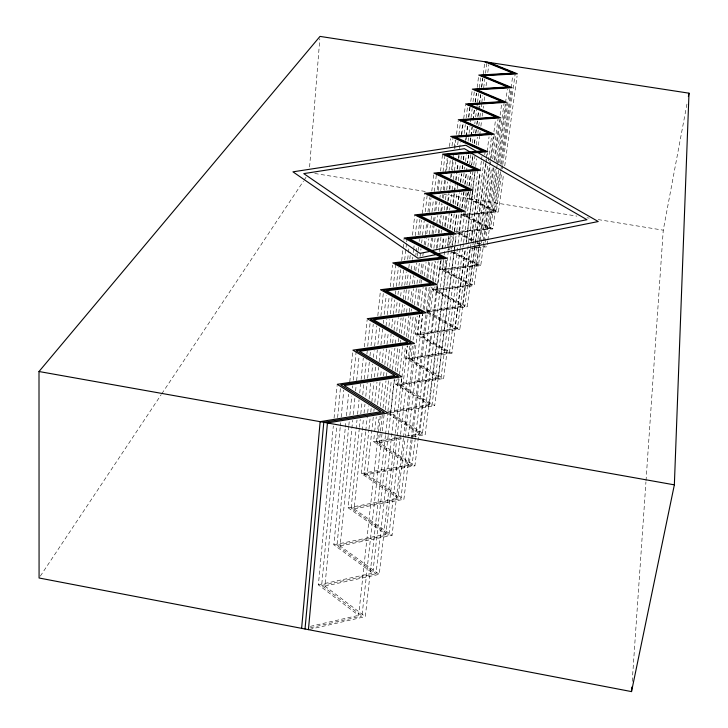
<?xml version="1.0" encoding="UTF-8"?>
<svg xmlns="http://www.w3.org/2000/svg" width="728" height="728" viewBox="0 0 728 728"><rect width="100%" height="100%" fill="white"/><g stroke="black" fill="none" stroke-linecap="round" stroke-linejoin="round"><path stroke-width="0.55" stroke-dasharray="3.64 2.73" d="M632.222 681.399L645.945 481.863M646.018 480.726L663.254 230.175L687.114 103.212M309.6 166.949L319.829 38.648M380.262 416.261L358.622 615.351L318.391 584.848L333.315 426.007M334.061 418.118L337.128 385.449M384.093 414.642L361.971 615.988L321.658 585.458L336.864 425.489M337.619 417.608L340.613 386.067M385.431 435.526L365.329 616.625L324.916 586.076L340.204 427.236M340.313 426.108L340.64 422.722M341.177 417.099L343.78 390.053M388.206 435.38L372.791 573.136L333.834 544.799L345.245 428.219M345.354 427.09L345.909 421.43M346.455 415.77L348.566 394.267M349.786 381.818L352.661 352.388M398.343 376.13L376.012 573.737L336.973 545.381L348.73 426.535M348.839 425.407L349.285 420.884M349.849 415.224L351.751 395.977M352.534 388.06L352.762 385.795M353.317 380.134L356.119 351.842M401.528 378.988L379.233 574.337L340.103 545.964L352.671 420.329M353.235 414.669L354.936 397.697M355.61 390.9L356.183 385.239M356.629 380.717L359.122 355.819M397.006 437.128L385.858 534.206L348.102 507.798L357.002 420.001M357.566 414.369L359.05 399.736M359.732 392.984L360.651 383.984M361.106 379.479L363.272 358.094M364.419 346.837L367.149 319.829M400.464 435.444L388.952 534.78L351.114 508.353L359.304 428.428M359.414 427.309L360.224 419.428M360.797 413.795L362.071 401.419M362.753 394.667L363.791 384.53M364.373 378.906L366.33 359.769M366.903 354.145L367.249 350.769M367.713 346.264L370.361 320.375M403.403 438.265L392.055 535.353L354.136 508.899L363.454 418.855M364.036 413.222L364.965 404.222M365.774 396.341L367.176 382.837M367.64 378.333L369.387 361.452M369.97 355.819L370.434 351.315M371.016 345.691L373.227 324.306M365.674 431.786L361.316 473.509L397.952 498.198L404.941 438.656M365.793 430.658L367.212 417.126M367.686 412.621L368.386 405.851M369.096 399.09L370.743 383.301M371.335 377.668L372.754 364.137M373.455 357.366L374.165 350.605M374.638 346.091L376.758 325.798M377.823 315.652L380.416 290.845M423.014 312.257L400.928 498.735L364.228 474.037L368.869 430.057M368.987 428.929L370.179 417.654M370.77 412.021L371.253 407.507M371.844 401.874L373.864 382.701M374.465 377.059L375.648 365.784M376.367 359.022L377.313 350.004M377.914 344.362L379.697 327.445M380.881 316.17L383.62 290.235M373.264 417.053L367.139 474.565L403.913 499.281L411.02 439.739M373.864 411.42L374.11 409.163M374.829 402.393L376.986 382.1M377.586 376.458L378.551 367.44M379.151 361.798L380.471 349.394M380.953 344.89L382.628 329.101M383.228 323.459L383.592 320.083M384.193 314.441L386.231 295.268M412.13 440.012L409.163 464.783L373.601 441.65L374.565 432.659M374.683 431.531L376.258 416.916M377.586 404.55L380.125 380.944M380.726 375.32L381.326 369.697M382.054 362.954L383.501 349.467M384.111 343.844L385.44 331.477M386.04 325.853L386.768 319.11M387.251 314.614L389.18 296.624M390.263 286.504L392.565 265.147M415.306 438.274L412.039 465.301L376.412 442.151L379.215 416.298M380.307 406.179L382.992 381.445M383.601 375.821L384.084 371.326M384.821 364.582L386.523 348.839M387.005 344.344L388.224 333.106M388.961 326.353L389.689 319.61M390.299 313.986L392.128 297.124M393.22 287.005L395.777 263.399M436.846 285.631L414.914 465.82L379.224 442.66L382.291 414.55M383.028 407.807L385.976 380.817M386.468 376.321L386.959 371.826M387.578 366.202L389.544 348.221M390.153 342.597L391.136 333.606M391.755 327.982L392.738 318.982M393.229 314.487L394.822 299.872M395.441 294.249L395.805 290.882M396.296 286.386L398.389 267.267M385.294 409.709L388.524 380.344M389.889 367.913L392.01 348.712M392.629 343.07L393.375 336.291M393.994 330.639L395.359 318.218M395.986 312.567L397.351 300.145M397.97 294.494L398.343 291.109M398.971 285.458L400.709 269.642M401.701 260.606L403.812 241.405M403.94 240.276L404.186 238.02M387.887 411.32L391.391 379.688M392.519 369.524L394.904 348.066M395.404 343.543L396.032 337.901M396.787 331.122L398.289 317.563M398.789 313.049L400.045 301.747M400.673 296.105L401.292 290.454M401.801 285.94L403.549 270.124M404.677 259.96L406.561 243.016M406.688 241.887L407.061 238.493M385.558 434.407L387.806 414.159M446.701 260.542L425.152 434.689L390.481 412.931L394.267 379.042M395.149 371.134L397.806 347.411M398.434 341.769L398.817 338.374M399.445 332.732L401.092 318.045M401.592 313.522L402.602 304.486M403.239 298.844L404.249 289.799M404.75 285.285L406.269 271.726M407.662 259.305L408.29 253.653M408.417 252.525L408.927 248.011M388.333 434.252L394.531 378.924M448.375 250.969L429.329 404.713L395.732 384.248L396.241 379.734M397.133 371.826L399.927 346.983M400.427 342.469L400.682 340.213M401.447 333.433L403.221 317.626M403.858 311.984L404.622 305.205M405.259 299.563L406.397 289.398M406.906 284.876L408.308 272.463M408.817 267.94L409.318 263.427M409.828 258.904L410.592 252.134M412.494 235.199L414.787 214.869M451.342 250.314L432.013 405.187L398.362 384.712L398.999 379.061M399.508 374.547L402.711 346.319M403.995 335.026L406.042 316.953M406.552 312.439L407.189 306.788M407.962 300.018L409.109 289.853M409.618 285.34L410.774 275.175M411.411 269.524L412.057 263.882M412.567 259.368L412.822 257.102M413.331 252.589L413.713 249.204M413.841 248.075L414.105 245.818M415.251 235.654L417.426 216.453M454.017 251.906L434.698 405.66L400.991 385.167L401.765 378.396M401.892 377.268L405.505 345.645M406.533 336.609L408.854 316.289M409.373 311.766L409.891 307.252M410.528 301.601L411.948 289.18M412.594 283.538L413.495 275.63M414.141 269.988L414.787 264.337M415.815 255.31L416.079 253.044M416.207 251.915L416.853 246.273M418.136 234.98L419.947 219.173M454.509 249.659L438.42 377.623L405.733 358.303L407.152 345.955M408.053 338.092L410.501 316.762M411.147 311.156L411.402 308.909M412.048 303.294L413.722 288.697M414.232 284.211L415.006 277.477M415.779 270.743L416.68 262.881M417.453 256.147L417.972 251.651M418.099 250.532L418.482 247.165M419.128 241.55L419.383 239.303M419.901 234.816L421.576 220.22M422.349 213.486L424.661 193.284M397.133 435.999L407.507 345.691M457.502 247.866L441.022 378.069L408.281 358.74L409.837 345.272M410.483 339.658L413.213 316.079M414.505 304.859L416.452 288.015M416.971 283.529L417.617 277.914M418.263 272.299L419.301 263.318M420.083 256.584L420.993 248.721M421.639 243.116L422.031 239.749M422.549 235.253L424.233 220.657M425.27 211.675L427.218 194.84M400.6 434.307L411.056 344.007M460.114 248.812L443.625 378.524L410.829 359.186L412.53 344.59M413.049 340.103L415.925 315.406M417.099 305.296L419.055 288.461M419.71 282.846L420.101 279.479M420.757 273.865L422.058 262.635M422.841 255.901L423.232 252.534M424.151 244.672L425.197 235.69M425.325 234.571L426.635 223.341M427.937 212.112L429.638 197.525M405.733 358.303L446.947 352.234L415.115 333.961L417.217 315.961M418.4 305.842L420.375 288.971M421.03 283.338L421.421 279.971M422.076 274.338L423.523 261.971M425.498 245.09L426.28 238.347M426.808 233.843L427.991 223.714M429.302 212.467L431.012 197.843M431.795 191.091L433.77 174.219M403.53 437.137L414.359 344.572M405.068 437.537L419.446 315.097M462.862 248.121L449.458 352.671L417.59 334.389L419.838 315.26M420.766 307.389L423.141 287.141M424.46 275.885L426.053 262.389M427.9 246.637L428.828 238.766M429.356 234.261L430.412 225.261M431.076 219.638L431.868 212.885M432.004 211.766L433.451 199.39M434.379 191.51L436.363 174.638M465.183 250.805L451.979 353.098L420.056 334.816L422.449 314.56M423.123 308.936L425.653 287.56M426.845 277.441L428.71 261.689M430.439 247.056L431.504 238.056M432.041 233.561L432.969 225.689M433.506 221.185L434.17 215.561M434.698 211.056L435.899 200.937M437.228 189.68L438.693 177.304M424.069 309.964L426.754 287.387M427.818 278.351L429.693 262.553M431.44 247.875L432.914 235.463M433.042 234.334L434.115 225.298M434.652 220.784L435.326 215.142M435.863 210.629L436.927 201.592M438.265 190.308L439.739 177.887M440.549 171.116L442.551 154.181M411.156 438.62L426.044 313.923M478.005 169.87L457.384 328.819L426.335 311.502L429.302 286.659M430.239 278.76L432.396 260.697M433.879 248.284L435.235 236.991M435.772 232.478L436.309 227.964M436.846 223.451L437.792 215.543M438.329 211.029L439.412 202.002M439.949 197.479L440.222 195.222M440.759 190.709L442.242 178.287M443.052 171.517L445.072 154.582M412.266 438.884L430.476 286.859M470.27 249.194L459.832 329.229L428.728 311.903L431.713 287.069M432.532 280.298L434.834 261.106M436.327 248.685L437.683 237.401M438.229 232.887L438.638 229.493M439.448 222.722L440.258 215.952M440.804 211.429L441.75 203.531M442.433 197.889L442.842 194.503M443.379 189.981L444.599 179.825M445.418 173.055L447.183 158.376M469.797 249.795L462.471 305.978L432.241 289.553L432.65 286.177M433.187 281.672L435.635 261.407M437.255 247.893L438.484 237.756M439.02 233.26L439.43 229.875M440.103 224.251L441.195 215.242M441.732 210.738L442.542 203.986M443.225 198.353L443.634 194.977M444.171 190.472L445.39 180.335M446.61 170.206L448.102 157.821M449.458 146.556L450.414 138.675M415.442 437.146L433.934 283.993M473.382 241.205L464.837 306.379L434.571 289.944L434.98 286.568M435.526 282.064L438.12 260.669M439.212 251.661L439.621 248.284M439.757 247.156L440.977 237.028M441.523 232.523L441.796 230.266M442.342 225.762L443.707 214.505M444.253 210.001L444.935 204.368M445.481 199.872L446.164 194.239M446.71 189.735L447.665 181.854M449.03 170.589L450.395 159.332M452.033 145.818L453.125 136.819M486.031 164.064L467.212 306.779L436.9 290.336L440.604 259.932M441.978 248.676L443.489 236.291M444.717 226.153L446.091 214.897M446.637 210.392L447.056 207.016M447.738 201.383L448.703 193.502M449.249 188.998L449.931 183.365M450.623 177.741L451.032 174.356M451.578 169.852L452.816 159.723M452.953 158.595L453.362 155.219M454.327 147.338L455.146 140.577M406.452 435.972L419.601 433.706L440.695 260.688M441.177 260.242L440.076 269.233L469.56 284.848L474.438 247.848M442.542 249.003L444.053 236.636M445.29 226.517L446.664 215.279M447.347 209.655L447.756 206.279M448.448 200.664L449.267 193.921M449.822 189.417L450.641 182.673M451.324 177.059L451.742 173.683M451.879 172.554L453.253 161.316M454.754 148.949L455.855 139.958M456.538 134.334L458.185 120.848M477.805 240.386L471.862 285.24L442.342 269.615L443.443 260.624M444.135 255L446.337 237.01M447.447 228.019L449.513 211.156M449.649 210.028L449.931 207.78M450.477 203.285L451.588 194.294M452.134 189.799L452.825 184.175M453.38 179.679L454.345 171.808M454.481 170.689L455.591 161.689M457.657 144.827L458.076 141.459M458.904 134.707L460.697 120.093M411.429 436.09L422.377 434.197L444.044 257.803M445.855 259.878L444.599 269.997L474.174 285.631L490.59 162.28M447.656 245.263L448.767 236.263M449.74 228.401L451.542 213.777M452.934 202.539L454.181 192.419M454.317 191.3L455.155 184.548M455.71 180.053L456.538 173.309M457.093 168.814L457.785 163.19M458.34 158.695L458.758 155.319M459.596 148.576L460.424 141.833M461.261 135.089L462.644 123.842M447.756 247.793L449.14 236.554M450.113 228.692L451.924 214.087M453.171 203.977L454.563 192.738M454.7 191.619L455.528 184.876M456.083 180.38L456.92 173.637M457.475 169.142L458.167 163.527M458.868 157.912L459.141 155.665M461.779 134.316L463.026 124.206M463.727 118.591L465.392 105.105M448.512 249.841L448.93 246.474M449.076 245.354L450.605 233.006M449.822 249.285L451.496 235.799M452.188 230.184L454.29 213.331M455.4 204.341L456.802 193.102M457.357 188.607L457.776 185.24M458.34 180.744L459.177 174.001M459.732 169.506L460.433 163.891M460.988 159.396L461.406 156.029M464.2 133.552L465.319 124.57M466.157 117.827L467.831 104.341M451.478 249.185L451.897 245.818M452.033 244.699L453.435 233.479M452.297 247.402L453.708 236.163M454.263 231.668L456.511 213.695M457.493 205.824L459.04 193.466M460.442 182.227L461.425 174.365M462.125 168.75L462.553 165.374M463.254 159.76L463.954 154.145M465.638 140.659L466.056 137.292M466.202 136.163L467.467 126.053M468.586 117.062L469.851 106.952M454.618 230.749L456.729 213.886M457.712 206.024L459.395 192.529M460.66 182.419L461.789 173.428M462.353 168.932L462.771 165.556M463.472 159.933L464.182 154.318M466.002 139.703L466.284 137.456M466.43 136.327L467.831 125.089M468.814 117.226L470.079 107.107M470.779 101.483L472.044 91.373M454.163 250.778L455.992 236.191M454.654 248.539L456.201 236.191M472.7 240.331L456.62 232.223L459.45 210.374M459.732 207.498L461.57 192.884M462.844 182.764L464.391 170.407M464.537 169.278L464.819 167.031M465.529 161.407L466.375 154.664M468.068 141.177L468.495 137.801M469.06 133.306L469.906 126.563M470.47 122.067L470.898 118.7M471.034 117.572L472.163 108.581M473.009 101.838L474.565 89.471M473.864 240.185L458.767 232.578L461.179 213.468M461.889 207.853L463.882 192.11M464.874 184.248L466.293 173M466.439 171.881L467.003 167.385M468.568 155.018L467.576 162.89L468.659 155M470.27 141.532L470.843 137.028M470.98 135.909L472.117 126.918M472.973 120.175L474.392 108.927M475.248 102.184L476.376 93.193M497.06 165.438L488.579 228.201L461.115 214.66L461.406 212.403M461.971 207.899L463.964 192.147M464.955 184.266L466.384 173.009M470.37 141.487L470.934 136.982M471.08 135.863L472.217 126.854M473.073 120.102L474.492 108.845M475.348 102.093L476.485 93.084M477.195 87.451L478.615 76.194M458.067 243.37L462.189 210.82M498.616 170.27L490.699 228.547L463.208 214.997L463.49 212.749M464.064 208.244L466.066 192.483M466.921 185.731L468.495 173.346M469.642 164.337L470.925 154.209M472.354 142.952L473.073 137.328M473.646 132.824L474.219 128.319M474.793 123.815L475.075 121.567M475.648 117.062L476.795 108.053M476.931 106.934L477.359 103.549M477.504 102.43L478.651 93.421M479.361 87.797L480.653 77.659M460.26 247.693L464.983 210.592M465.128 209.473L467.704 189.234M468.277 191.601L467.421 198.316L494.257 211.266L499.608 171.972M468.987 186.004L470.707 172.572M472.845 155.783L471.708 164.737L472.909 155.674M474.419 143.471L475.129 137.874M475.703 133.397L476.276 128.92M476.849 124.443L477.277 121.085M477.85 116.607L478.56 111.011M478.705 109.892L479.279 105.414M479.415 104.295L480.708 94.221M481.563 87.515L482.71 78.56M483.274 74.083L484.566 64.009M500.627 171.735L492.82 228.901L465.292 215.342L468.313 191.701M469.032 186.068L470.752 172.563M474.492 143.289L475.211 137.665M475.784 133.16L476.358 128.656M476.94 124.151L477.368 120.775M477.941 116.271L478.66 110.647M478.806 109.519L479.379 105.014M479.525 103.895L480.671 94.886M481.681 87.005L482.828 77.996M463.008 247.001L463.445 243.625M463.581 242.497L470.361 189.662M470.315 191.937L469.451 198.653L496.332 211.611L501.556 173.428M470.889 187.46L472.9 171.79M473.764 165.074L474.911 156.12M476.349 144.927L477.35 137.082M477.923 132.605L478.214 130.367M478.787 125.889L479.361 121.412M479.934 116.935L480.507 112.458M481.226 106.861L481.654 103.503M481.8 102.384L482.664 95.668M483.665 87.833L484.812 78.879M485.53 73.282L486.968 62.089M474.956 172.117L471.489 198.981L498.398 211.948L503.649 173.764M475.675 166.521L476.685 158.686M478.414 145.254L479.57 136.3M479.716 135.181L480.289 130.703M480.871 126.226L481.59 120.63M482.164 116.152L482.6 112.795M483.174 108.317L483.465 106.079M484.184 100.482L484.766 95.996M486.058 85.922L486.786 80.326M487.796 72.491L488.806 64.656M415.115 333.961L454.945 328.401L464.974 250.623M466.138 241.605L475.147 171.708M466.047 244.053L472.863 191.218M470.961 240.804L479.898 172.263M480.043 171.135L481.363 161.024M481.508 159.896L481.954 156.529M470.425 248.066L480.28 172.536M473.537 240.085L483.847 161.425M484.73 154.682L485.176 151.306M474.583 246.728L475.02 243.361M475.175 242.242L486.095 159.268M486.249 158.149L486.986 152.543M487.132 151.424L489.052 136.846M486.177 162.945L486.623 159.569M487.214 155.073L487.514 152.825M477.95 239.266L487.751 165.256M488.342 160.779L491.91 133.861M483.893 242.133L480.735 265.656L444.599 269.997L440.076 269.233L476.258 264.91L478.633 246.992M478.787 245.873L479.233 242.515M479.379 241.387L489.507 165.229M489.653 164.109L490.099 160.752M490.244 159.632L493.375 136.109M493.966 131.632L495.604 119.31M491.191 157.794L494.175 135.372M442.342 269.615L478.496 265.283L481.335 244.007M481.49 242.888L491.518 167.84M492.71 158.886L498.252 117.445M483.337 240.458L493.093 167.668M494.148 159.832L499.554 119.519M500.154 115.033L501.656 103.84M484.047 241.014L493.975 167.094M494.876 160.369L500.445 118.928M495.176 169.151L484.766 246.419L478.187 247.165M496.087 162.426L504.231 101.956M497.215 164.319L505.396 103.795M505.541 102.675L507.361 89.225M487.25 244.535L487.705 241.177M487.851 240.058L497.26 170.625M498.316 162.781L506.36 103.431M499.681 162.417L509.882 87.324M500.682 164.109L510.929 88.871M511.083 87.751L512.767 75.394M500.782 170.616L511.948 88.789M502.165 168.932L502.629 165.565M502.784 164.446L515.224 73.483M504.731 165.902L517.08 76.058M40.331 576.103L161.207 394.658M161.834 393.712L303.485 181.081M304.113 180.135L306.006 177.295M310.501 627.745L361.971 615.988M309.518 629.392L365.329 616.625M310.392 626.344L358.622 615.351M324.916 586.076L379.233 574.337M318.391 584.848L372.791 573.136M321.658 585.458L376.012 573.737M336.973 545.381L388.952 534.78M340.103 545.964L392.055 535.353M333.834 544.799L385.858 534.206M348.102 507.798L397.952 498.198M351.114 508.353L400.928 498.735M354.136 508.899L403.913 499.281M409.163 464.783L361.316 473.509L367.139 474.565L414.914 465.82M364.228 474.037L412.039 465.301M373.601 441.65L399.881 437.109M376.412 442.151L401.583 437.801M379.224 442.66L403.867 438.383M412.831 436.827L425.152 434.689M390.481 412.931L434.698 405.66M388.37 411.42L429.329 404.713M387.76 412.448L432.013 405.187M400.991 385.167L443.625 378.524M395.732 384.248L438.42 377.623M398.362 384.712L441.022 378.069M408.281 358.74L449.458 352.671M410.829 359.186L451.979 353.098M417.59 334.389L457.384 328.819M420.056 334.816L459.832 329.229M426.144 310.801L462.471 305.978M426.335 311.502L464.837 306.379M428.728 311.903L467.212 306.779M432.241 289.553L469.56 284.848M434.571 289.944L471.862 285.24M436.9 290.336L474.174 285.631M447.474 250.041L449.667 249.786M473.801 247.666L477.086 247.293M470.506 248.648L486.941 246.774L484.93 245.764M454.481 231.877L488.579 228.201M456.62 232.223L490.699 228.547M458.767 232.578L492.82 228.901M461.115 214.66L494.257 211.266M463.208 214.997L496.332 211.611M465.292 215.342L498.398 211.948M314.76 173.482L427.008 191.746M443.843 194.485L576.904 216.125M586.995 217.772L589.243 218.136M598.216 219.592L663.254 230.175M478.897 242.724L480.908 243.734M477.732 242.87L479.743 243.88M456.492 232.887L472.545 240.986M476.558 243.016L478.569 244.026M454.864 252.307L480.735 265.656M452.661 251.943L478.496 265.283M451.442 252.088L476.258 264.91M426.845 312.712L454.945 328.401M388.725 413.049L422.377 434.197M387.924 413.777L419.601 433.706"/><path stroke-width="1.09" d="M674.356 484.857L688.997 93.184L320.011 36.4L39.003 371.517L39.075 577.996L631.522 691.6L674.356 484.857L39.003 371.517M631.522 691.6L631.831 687.068M301.62 628.337L320.147 421.667L380.753 411.757L337.237 384.32L394.904 375.53L352.88 350.132L407.889 342.306L367.267 318.7L419.847 311.721L380.535 289.717L430.876 283.474L392.801 262.899L441.104 257.312L404.186 238.02L450.605 233.006L414.787 214.869L459.45 210.374L424.661 193.284L467.704 189.234L433.897 173.091L475.439 169.46L442.551 154.181L482.682 150.914L450.678 136.427L489.498 133.479L458.322 119.72L495.905 117.072L465.529 103.986L501.956 101.602L472.326 89.125L507.662 86.978L478.76 75.075L513.067 73.146L484.848 61.771M305.023 628.992L323.787 422.322L384.339 412.394L340.722 384.939L398.343 376.13L356.229 350.705L411.193 342.879L370.479 319.246L423.014 312.257L383.62 290.235L433.934 283.993L395.777 263.399L444.044 257.803L407.061 238.493L453.435 233.479L417.554 215.324L462.189 210.82L427.345 193.712L470.361 189.662L436.5 173.51L478.005 169.87L445.072 154.582L485.176 151.306L453.125 136.819L491.91 133.861L460.697 120.093L498.252 117.445L467.831 104.341L504.231 101.956L474.565 89.471L509.882 87.324L480.935 75.412L515.224 73.483L486.968 62.089M308.426 629.647L327.436 422.968L387.933 413.031L344.217 385.549L401.783 376.731L359.577 351.287L414.487 343.443L373.692 319.801L426.18 312.803L386.714 290.763L436.982 284.502L398.762 263.9L446.983 258.294L409.937 238.975L456.274 233.943L420.329 215.779L464.928 211.266L430.03 194.149L473.009 190.099L439.093 173.937L480.571 170.279L447.584 154.991L487.66 151.706L455.564 137.201L494.321 134.243L463.063 120.475L500.6 117.809L470.133 104.705L506.515 102.311L476.804 89.817L512.102 87.669L483.119 75.748L517.39 73.819L489.089 62.417M688.37 96.524L688.997 93.184M479.051 151.806L477.686 152.525L598.261 221.54L438.129 253.672L438.848 255.091M472.481 152.343L471.116 153.062L586.986 219.71L432.041 250.496L432.741 251.906M475.193 152.125L476.558 151.406L465.829 145.272L292.947 171.835L417.936 258.213L435.917 254.6L435.208 253.189M468.586 152.662L469.988 151.943L464.409 148.694L303.767 173.61L420.02 253.371L429.829 251.415L429.129 250.013"/></g></svg>
